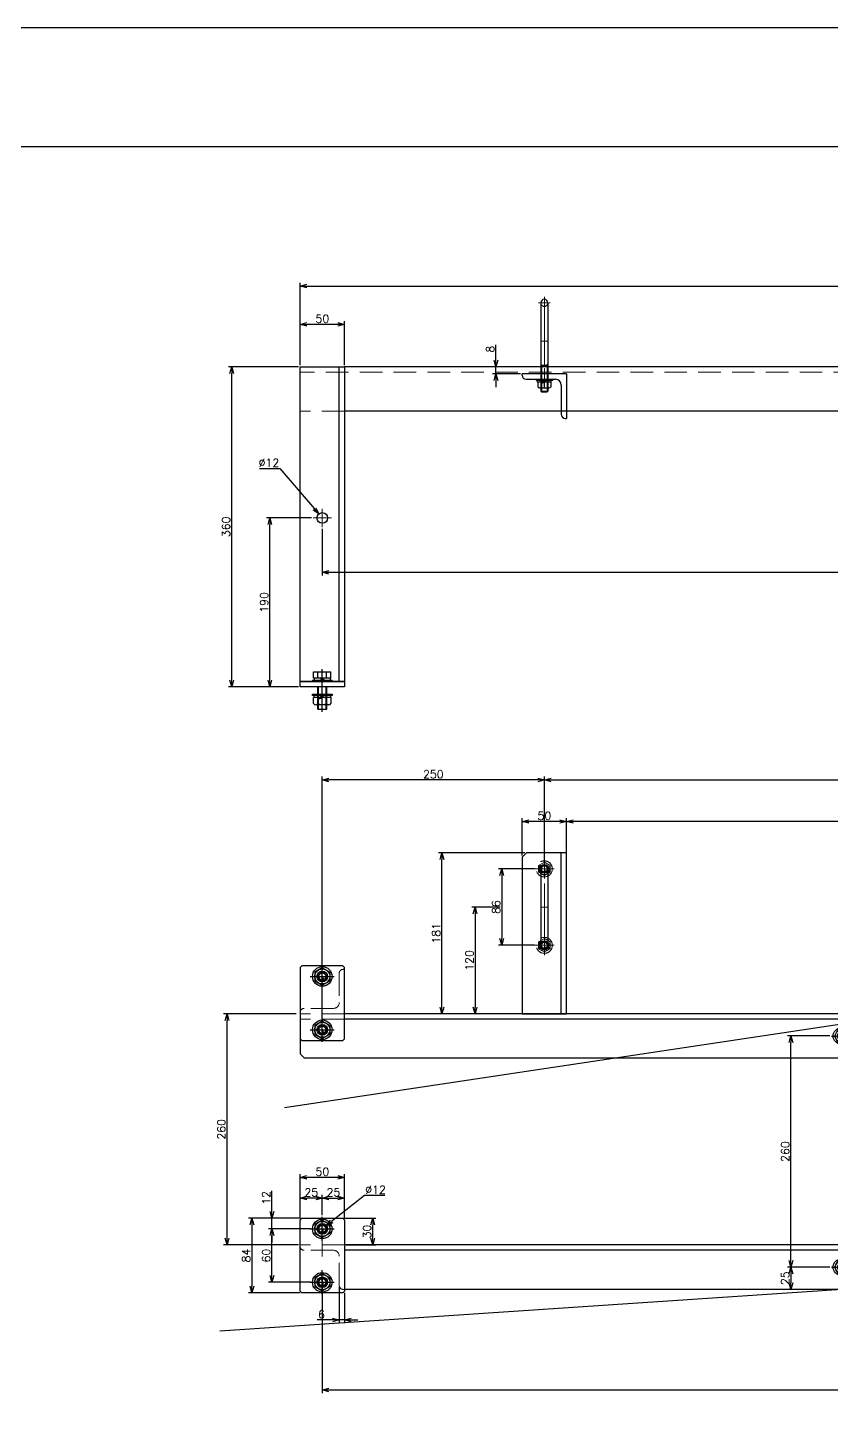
# Model space of a CAD drawing. Header units: millimetres. Extents: x -8731 to 85711, y -14522 to 31379.
# Drawn here: x 29295 to 30200, y 8984 to 10539 of the extents above; entities that cross this region are included whole.
import ezdxf

# ---------------------------------------------------------------- set-up
doc = ezdxf.new("R2010")
doc.units = ezdxf.units.MM
doc.header["$LTSCALE"] = 4
doc.header["$PDMODE"] = 99
doc.header["$PDSIZE"] = 1
doc.linetypes.add('CENTER2', pattern=[28.575, 19.05, -3.175, 3.175, -3.175])
doc.linetypes.add('HIDDEN', pattern=[9.525, 6.35, -3.175])
for name, color, linetype, lineweight in [('04_HIDDEN', 2, 'HIDDEN', 13), ('05_CENTER', 4, 'CENTER2', 13), ('08_DIM', 3, 'Continuous', 13)]:
    doc.layers.add(name, color=color, linetype=linetype, lineweight=lineweight)
doc.layers.add('10_DRAFT', color=8, linetype='Continuous', lineweight=0, plot=False)
doc.styles.add('KSS_TXT', font='txt.shx', dxfattribs={"bigfont": 'extfont2.shx'})
doc.styles.add('KSS_TXT_L', font='txt.shx', dxfattribs={"height": 9, "bigfont": 'extfont2.shx'})
doc.styles.get("Standard").update_dxf_attribs({"font": 'txt.shx', "bigfont": 'extfont2.shx'})
doc.dimstyles.new('KSS_DIM', dxfattribs={"dimscale": 3, "dimtxt": 3, "dimasz": 2.5, "dimexe": 1.25, "dimexo": 0.625, "dimtad": 1, "dimdsep": 46, "dimtxsty": 'KSS_TXT', "dimblk": 'OPEN30', "dimcen": 0, "dimazin": 2, "dimtfac": 0.75, "dimtmove": 0, "dimatfit": 3, "dimldrblk": 'OPEN30', "dimfxl": 1, "dimtolj": 1, "dimarcsym": 0})
doc.dimstyles.new('KSS_DIM$3', dxfattribs={"dimscale": 3, "dimtxt": 3, "dimasz": 2.5, "dimexe": 1.25, "dimexo": 0.625, "dimtad": 1, "dimtih": 1, "dimtoh": 1, "dimdsep": 46, "dimtxsty": 'KSS_TXT', "dimblk": 'OPEN30', "dimcen": 0, "dimazin": 2, "dimtfac": 0.75, "dimtofl": 0, "dimtmove": 0, "dimatfit": 3, "dimldrblk": 'OPEN30', "dimfxl": 1, "dimtolj": 1, "dimarcsym": 0})

# ---------------------------------------------------------------- blocks, each defined once
blk = doc.blocks.new('_Open30')
at = {"color": 0, "linetype": 'ByBlock', "lineweight": -2}
for p, q in [((-1, 0.27), (0, 0)), ((0, 0), (-1, -0.27)), ((0, 0), (-1, 0))]:
    blk.add_line(p, q, dxfattribs=at)
blk = doc.blocks.new('*D938')
at = {"layer": '08_DIM', "color": 0, "lineweight": -2, "transparency": 16777216}
for p, q in [((29599.7, 10157.2), (29520.8, 10157.2)), ((29524.6, 9804.7), (29524.6, 10149.7)), ((29599.7, 9797.2), (29520.8, 9797.2))]:
    blk.add_line(p, q, dxfattribs=at)
at = {"layer": 'Defpoints', "color": 0, "transparency": 16777216}
for p in [(29524.6, 10157.2), (29601.6, 10157.2), (29601.6, 9797.2)]:
    blk.add_point(p, dxfattribs=at)
at = {"layer": '08_DIM', "color": 0, "lineweight": -2, "transparency": 16777216, "xscale": 7.5, "yscale": 7.5, "zscale": 7.5}
for p, rotation in [((29524.6, 10157.2), 90), ((29524.6, 9797.2), 270)]:
    blk.add_blockref('_Open30', p, dxfattribs=dict(at, rotation=rotation))
at = {"layer": '08_DIM', "color": 0, "transparency": 16777216, "insert": (29518.2, 9977.2), "char_height": 9, "attachment_point": 5, "rotation": 90, "style": 'KSS_TXT'}
blk.add_mtext('\\A1;360', dxfattribs=at)
blk = doc.blocks.new('*D1434')
at = {"layer": '08_DIM', "color": 0, "lineweight": -2, "transparency": 16777216}
for p, q in [((29626.6, 9419.9), (29626.6, 9696.3)), ((29869.1, 9692.5), (29634.1, 9692.5)), ((29876.6, 9596.7), (29876.6, 9696.3))]:
    blk.add_line(p, q, dxfattribs=at)
at = {"layer": 'Defpoints', "color": 0, "transparency": 16777216}
for p in [(29626.6, 9692.5), (29876.6, 9594.8), (29626.6, 9418)]:
    blk.add_point(p, dxfattribs=at)
at = {"layer": '08_DIM', "color": 0, "lineweight": -2, "transparency": 16777216, "xscale": 7.5, "yscale": 7.5, "zscale": 7.5, "rotation": 180}
blk.add_blockref('_Open30', (29626.6, 9692.5), dxfattribs=at)
at = {"layer": '08_DIM', "color": 0, "lineweight": -2, "transparency": 16777216, "xscale": 7.5, "yscale": 7.5, "zscale": 7.5}
blk.add_blockref('_Open30', (29876.6, 9692.5), dxfattribs=at)
at = {"layer": '08_DIM', "color": 0, "transparency": 16777216, "insert": (29751.6, 9698.9), "char_height": 9, "attachment_point": 5, "style": 'KSS_TXT'}
blk.add_mtext('\\A1;250', dxfattribs=at)
blk = doc.blocks.new('M8Nza_1_1_1')
at = {"color": 0}
for p, q in [((-7.7, 3.2), (7.7, 3.2)), ((-7.7, 3.2), (-7.7, 1.2)), ((-7.5, 8.7), (-7.5, 3.2)), ((5.6, 9.7), (-5.6, 9.7)), ((-3.8, 3.2), (-3.8, 8.7)), ((0, 1.2), (-2, 3.2)), ((0, 3.2), (2, 1.2)), ((3.7, 8.7), (3.7, 3.2)), ((7.5, 3.2), (7.5, 8.7)), ((7.7, 3.2), (7.7, 1.2))]:
    blk.add_line(p, q, dxfattribs=at)
at = {"color": 0, "linetype": 'CENTER2'}
blk.add_line((0, 9.7), (0, 0), dxfattribs=at)
at = {"color": 0}
blk.add_lwpolyline([(-9, 1.2), (9, 1.2), (9, 0), (-9, 0)], close=True, dxfattribs=at)
for centre, radius, start, end in [((-5.6, 7.4), 2.25, 33.626, 146.374), ((0, 2.2), 7.5, 60, 120), ((5.6, 7.4), 2.25, 33.626, 146.374)]:
    blk.add_arc(centre, radius, start, end, dxfattribs=at)
at = {"layer": '10_DRAFT', "style": 'KSS_TXT'}
blk.add_text('M8', height=1, dxfattribs=at).set_placement((0.9, 3.3))
blk = doc.blocks.new('A$C3AB92716_1_1_1')
at = {"color": 0}
for p, q in [((-4, 43), (-4, -56.3)), ((4, 43), (4, -56.3)), ((-3.3, -27), (-4, -25.8)), ((-4, -27), (4, -27)), ((-3.3, -27), (-3.3, -57)), ((3.3, -27), (4, -25.8)), ((3.3, -27), (3.3, -57)), ((-4, -56.3), (4, -56.3)), ((-4, -56.3), (-3.3, -57)), ((-3.3, -57), (3.3, -57)), ((4, -56.3), (3.3, -57))]:
    blk.add_line(p, q, dxfattribs=at)
blk.add_arc((0, 43), 4, 0, 180)
at = {"layer": '04_HIDDEN', "color": 0}
blk.add_arc((0, 43), 4, 180, 0, dxfattribs=at)
at = {"layer": '05_CENTER', "color": 0}
for p, q in [((0, 49.9), (0, -58.7)), ((-6.7, 43), (6.7, 43))]:
    blk.add_line(p, q, dxfattribs=at)
at = {"layer": '10_DRAFT'}
blk.add_line((4, 0), (-4, 0), dxfattribs=at)
at = {"color": 4, "rotation": 180}
blk.add_blockref('M8Nza_1_1_1', (0, -43), dxfattribs=at)
blk = doc.blocks.new('*D1445')
at = {"layer": '08_DIM', "color": 0, "lineweight": -2, "transparency": 16777216}
for p, q in [((29851.6, 9607.4), (29851.6, 9649.6)), ((29894.1, 9645.8), (29859.1, 9645.8)), ((29901.6, 9612.4), (29901.6, 9649.6))]:
    blk.add_line(p, q, dxfattribs=at)
at = {"layer": 'Defpoints', "color": 0, "transparency": 16777216}
for p in [(29851.6, 9645.8), (29851.6, 9605.5), (29901.6, 9610.5)]:
    blk.add_point(p, dxfattribs=at)
at = {"layer": '08_DIM', "color": 0, "lineweight": -2, "transparency": 16777216, "xscale": 7.5, "yscale": 7.5, "zscale": 7.5, "rotation": 180}
blk.add_blockref('_Open30', (29851.6, 9645.8), dxfattribs=at)
at = {"layer": '08_DIM', "color": 0, "lineweight": -2, "transparency": 16777216, "xscale": 7.5, "yscale": 7.5, "zscale": 7.5}
blk.add_blockref('_Open30', (29901.6, 9645.8), dxfattribs=at)
at = {"layer": '08_DIM', "color": 0, "transparency": 16777216, "insert": (29876.6, 9652.2), "char_height": 9, "attachment_point": 5, "style": 'KSS_TXT'}
blk.add_mtext('\\A1;50', dxfattribs=at)
blk = doc.blocks.new('*D1446')
at = {"layer": '08_DIM', "color": 0, "lineweight": -2, "transparency": 16777216}
for p, q in [((29854.7, 9610.5), (29757.5, 9610.5)), ((29761.2, 9437), (29761.2, 9603)), ((29849.7, 9429.5), (29757.5, 9429.5))]:
    blk.add_line(p, q, dxfattribs=at)
at = {"layer": 'Defpoints', "color": 0, "transparency": 16777216}
for p in [(29761.2, 9610.5), (29856.6, 9610.5), (29851.6, 9429.5)]:
    blk.add_point(p, dxfattribs=at)
at = {"layer": '08_DIM', "color": 0, "lineweight": -2, "transparency": 16777216, "xscale": 7.5, "yscale": 7.5, "zscale": 7.5}
for p, rotation in [((29761.2, 9610.5), 90), ((29761.2, 9429.5), 270)]:
    blk.add_blockref('_Open30', p, dxfattribs=dict(at, rotation=rotation))
at = {"layer": '08_DIM', "color": 0, "transparency": 16777216, "insert": (29754.8, 9520), "char_height": 9, "attachment_point": 5, "rotation": 90, "style": 'KSS_TXT'}
blk.add_mtext('\\A1;181', dxfattribs=at)
blk = doc.blocks.new('*D1447')
at = {"layer": '08_DIM', "color": 0, "lineweight": -2, "transparency": 16777216}
for p, q in [((29826.7, 9549.5), (29794.8, 9549.5)), ((29798.6, 9542), (29798.6, 9437)), ((29826.7, 9429.5), (29794.8, 9429.5))]:
    blk.add_line(p, q, dxfattribs=at)
at = {"layer": 'Defpoints', "color": 0, "transparency": 16777216}
for p in [(29828.5, 9549.5), (29798.6, 9429.5), (29828.5, 9429.5)]:
    blk.add_point(p, dxfattribs=at)
at = {"layer": '08_DIM', "color": 0, "lineweight": -2, "transparency": 16777216, "xscale": 7.5, "yscale": 7.5, "zscale": 7.5}
for p, rotation in [((29798.6, 9549.5), 90), ((29798.6, 9429.5), 270)]:
    blk.add_blockref('_Open30', p, dxfattribs=dict(at, rotation=rotation))
at = {"layer": '08_DIM', "color": 0, "transparency": 16777216, "insert": (29792.2, 9489.5), "char_height": 9, "attachment_point": 5, "rotation": 90, "style": 'KSS_TXT'}
blk.add_mtext('\\A1;120', dxfattribs=at)
blk = doc.blocks.new('*D1448')
at = {"layer": '08_DIM', "color": 0, "lineweight": -2, "transparency": 16777216}
for p, q in [((29865.3, 9592.5), (29824.8, 9592.5)), ((29828.5, 9585), (29828.5, 9514)), ((29865.3, 9506.5), (29824.8, 9506.5))]:
    blk.add_line(p, q, dxfattribs=at)
at = {"layer": 'Defpoints', "color": 0, "transparency": 16777216}
for p in [(29867.2, 9592.5), (29828.5, 9506.5), (29867.2, 9506.5)]:
    blk.add_point(p, dxfattribs=at)
at = {"layer": '08_DIM', "color": 0, "lineweight": -2, "transparency": 16777216, "xscale": 7.5, "yscale": 7.5, "zscale": 7.5}
for p, rotation in [((29828.5, 9592.5), 90), ((29828.5, 9506.5), 270)]:
    blk.add_blockref('_Open30', p, dxfattribs=dict(at, rotation=rotation))
at = {"layer": '08_DIM', "color": 0, "transparency": 16777216, "insert": (29822.2, 9549.5), "char_height": 9, "attachment_point": 5, "rotation": 90, "style": 'KSS_TXT'}
blk.add_mtext('\\A1;86', dxfattribs=at)
blk = doc.blocks.new('8b_1_1_1')
at = {"color": 0, "linetype": 'CENTER2'}
for p, q in [((10.9, 0), (-10.9, 0)), ((0, -10.9), (0, 10.9))]:
    blk.add_line(p, q, dxfattribs=at)
at = {"color": 0}
for p, q in [((-3.8, 6.5), (-7.5, 0)), ((-3.8, 6.5), (-7.5, 0)), ((-7.5, 0), (-3.8, -6.5)), ((-7.5, 0), (-3.8, -6.5)), ((3.8, 6.5), (-3.8, 6.5)), ((3.8, 6.5), (-3.8, 6.5)), ((7.5, 0), (3.8, 6.5)), ((7.5, 0), (3.8, 6.5)), ((3.8, -6.5), (7.5, 0)), ((3.8, -6.5), (7.5, 0)), ((-3.8, -6.5), (3.8, -6.5)), ((-3.8, -6.5), (3.8, -6.5))]:
    blk.add_line(p, q, dxfattribs=at)
for radius in [9, 6.5, 4, 3.25]:
    blk.add_circle((0, 0), radius, dxfattribs=at)
at = {"layer": '10_DRAFT', "style": 'KSS_TXT'}
blk.add_text('M8', height=1, dxfattribs=at).set_placement((0.8, 0.1))
blk = doc.blocks.new('A$C097F7B44_1_1_1')
at = {"color": 0}
for p, q in [((-86, 4), (0, 4)), ((-86, -4), (0, -4))]:
    blk.add_line(p, q, dxfattribs=at)
for centre, start, end in [((-86, 0), 90, 270), ((0, 0), 270, 90)]:
    blk.add_arc(centre, 4, start, end)
at = {"layer": '04_HIDDEN', "color": 0}
for centre in [(-86, 0), (0, 0)]:
    blk.add_circle(centre, 3.32, dxfattribs=at)
for centre, start, end in [((-86, 0), 270, 90), ((0, 0), 90, 270)]:
    blk.add_arc(centre, 4, start, end, dxfattribs=at)
at = {"layer": '05_CENTER', "color": 0}
for p, q in [((6.6, 0), (-92.6, 0)), ((-86, -6.7), (-86, 6.7)), ((0, -6.7), (0, 6.7))]:
    blk.add_line(p, q, dxfattribs=at)
at = {"layer": '10_DRAFT'}
blk.add_line((-43, 4), (-43, -4), dxfattribs=at)
at = {"layer": '04_HIDDEN', "color": 4}
for p in [(-86, 0), (0, 0)]:
    blk.add_blockref('8b_1_1_1', p, dxfattribs=at)
blk = doc.blocks.new('*D1456')
at = {"layer": '08_DIM', "color": 0, "lineweight": -2, "transparency": 16777216}
for p, q in [((29901.6, 9607.4), (29901.6, 9649.6)), ((31444.1, 9645.8), (29909.1, 9645.8)), ((31451.6, 9607.4), (31451.6, 9649.6))]:
    blk.add_line(p, q, dxfattribs=at)
at = {"layer": 'Defpoints', "color": 0, "transparency": 16777216}
for p in [(29901.6, 9645.8), (29901.6, 9605.5), (31451.6, 9605.5)]:
    blk.add_point(p, dxfattribs=at)
at = {"layer": '08_DIM', "color": 0, "lineweight": -2, "transparency": 16777216, "xscale": 7.5, "yscale": 7.5, "zscale": 7.5, "rotation": 180}
blk.add_blockref('_Open30', (29901.6, 9645.8), dxfattribs=at)
at = {"layer": '08_DIM', "color": 0, "lineweight": -2, "transparency": 16777216, "xscale": 7.5, "yscale": 7.5, "zscale": 7.5}
blk.add_blockref('_Open30', (31451.6, 9645.8), dxfattribs=at)
at = {"layer": '08_DIM', "color": 0, "transparency": 16777216, "insert": (30676.6, 9652.2), "char_height": 9, "attachment_point": 5, "style": 'KSS_TXT'}
blk.add_mtext('\\A1;1550', dxfattribs=at)
blk = doc.blocks.new('*D1458')
at = {"layer": '08_DIM', "color": 0, "lineweight": -2, "transparency": 16777216}
for p, q in [((29876.6, 9596.7), (29876.6, 9696.3)), ((29884.1, 9692.5), (31469.1, 9692.5)), ((31476.6, 9596.7), (31476.6, 9696.3))]:
    blk.add_line(p, q, dxfattribs=at)
at = {"layer": 'Defpoints', "color": 0, "transparency": 16777216}
for p in [(31476.6, 9692.5), (29876.6, 9594.8), (31476.6, 9594.8)]:
    blk.add_point(p, dxfattribs=at)
at = {"layer": '08_DIM', "color": 0, "lineweight": -2, "transparency": 16777216, "xscale": 7.5, "yscale": 7.5, "zscale": 7.5, "rotation": 180}
blk.add_blockref('_Open30', (29876.6, 9692.5), dxfattribs=at)
at = {"layer": '08_DIM', "color": 0, "lineweight": -2, "transparency": 16777216, "xscale": 7.5, "yscale": 7.5, "zscale": 7.5}
blk.add_blockref('_Open30', (31476.6, 9692.5), dxfattribs=at)
at = {"layer": '08_DIM', "color": 0, "transparency": 16777216, "insert": (30676.6, 9698.9), "char_height": 9, "attachment_point": 5, "style": 'KSS_TXT'}
blk.add_mtext('\\A1;1600', dxfattribs=at)
blk = doc.blocks.new('*D1787')
at = {"layer": '08_DIM', "color": 0, "lineweight": -2, "transparency": 16777216}
for p, q in [((29626.6, 9131.6), (29626.6, 9002.6)), ((31726.6, 9131.6), (31726.6, 9002.6)), ((29634.1, 9006.3), (31719.1, 9006.3))]:
    blk.add_line(p, q, dxfattribs=at)
at = {"layer": 'Defpoints', "color": 0, "transparency": 16777216}
for p in [(29626.6, 9133.4), (31726.6, 9133.4), (31726.6, 9006.3)]:
    blk.add_point(p, dxfattribs=at)
at = {"layer": '08_DIM', "color": 0, "lineweight": -2, "transparency": 16777216, "xscale": 7.5, "yscale": 7.5, "zscale": 7.5, "rotation": 180}
blk.add_blockref('_Open30', (29626.6, 9006.3), dxfattribs=at)
at = {"layer": '08_DIM', "color": 0, "lineweight": -2, "transparency": 16777216, "xscale": 7.5, "yscale": 7.5, "zscale": 7.5}
blk.add_blockref('_Open30', (31726.6, 9006.3), dxfattribs=at)
at = {"layer": '08_DIM', "color": 0, "transparency": 16777216, "insert": (30676.6, 9012.7), "char_height": 9, "attachment_point": 5, "style": 'KSS_TXT'}
blk.add_mtext('\\A1;2100', dxfattribs=at)
blk = doc.blocks.new('*D1792')
at = {"layer": '08_DIM', "color": 0, "lineweight": -2, "transparency": 16777216}
for p, q in [((30197.8, 9144.5), (30150.3, 9144.5)), ((30154.1, 9137), (30154.1, 9127)), ((30165.6, 9119.5), (30150.3, 9119.5))]:
    blk.add_line(p, q, dxfattribs=at)
at = {"layer": 'Defpoints', "color": 0, "transparency": 16777216}
for p in [(30199.7, 9144.5), (30154.1, 9119.5), (30167.5, 9119.5)]:
    blk.add_point(p, dxfattribs=at)
at = {"layer": '08_DIM', "color": 0, "lineweight": -2, "transparency": 16777216, "xscale": 7.5, "yscale": 7.5, "zscale": 7.5}
for p, rotation in [((30154.1, 9144.5), 90), ((30154.1, 9119.5), 270)]:
    blk.add_blockref('_Open30', p, dxfattribs=dict(at, rotation=rotation))
at = {"layer": '08_DIM', "color": 0, "transparency": 16777216, "insert": (30147.7, 9132), "char_height": 9, "attachment_point": 5, "rotation": 90, "style": 'KSS_TXT'}
blk.add_mtext('\\A1;25', dxfattribs=at)
blk = doc.blocks.new('*D1797')
at = {"layer": '08_DIM', "color": 0, "lineweight": -2, "transparency": 16777216}
for p, q in [((29597.2, 9429.5), (29515.5, 9429.5)), ((29519.3, 9177), (29519.3, 9422)), ((29599.7, 9169.5), (29515.5, 9169.5))]:
    blk.add_line(p, q, dxfattribs=at)
at = {"layer": 'Defpoints', "color": 0, "transparency": 16777216}
for p in [(29519.3, 9429.5), (29599.1, 9429.5), (29601.6, 9169.5)]:
    blk.add_point(p, dxfattribs=at)
at = {"layer": '08_DIM', "color": 0, "lineweight": -2, "transparency": 16777216, "xscale": 7.5, "yscale": 7.5, "zscale": 7.5}
for p, rotation in [((29519.3, 9429.5), 90), ((29519.3, 9169.5), 270)]:
    blk.add_blockref('_Open30', p, dxfattribs=dict(at, rotation=rotation))
at = {"layer": '08_DIM', "color": 0, "transparency": 16777216, "insert": (29512.9, 9299.5), "char_height": 9, "attachment_point": 5, "rotation": 90, "style": 'KSS_TXT'}
blk.add_mtext('\\A1;260', dxfattribs=at)
blk = doc.blocks.new('A$C668E7CA1_1_1_1')
at = {"color": 0}
for p, q in [((-36, 4), (36, 4)), ((-36, -4), (36, -4))]:
    blk.add_line(p, q, dxfattribs=at)
for centre, start, end in [((-36, 0), 90, 270), ((36, 0), 270, 90)]:
    blk.add_arc(centre, 4, start, end)
at = {"layer": '04_HIDDEN', "color": 0}
for centre in [(-36, 0), (36, 0)]:
    blk.add_circle(centre, 3.32, dxfattribs=at)
for centre, start, end in [((-36, 0), 270, 90), ((36, 0), 90, 270)]:
    blk.add_arc(centre, 4, start, end, dxfattribs=at)
at = {"layer": '05_CENTER', "color": 0}
for p, q in [((42.6, 0), (-42.6, 0)), ((-36, -6.7), (-36, 6.7)), ((36, -6.7), (36, 6.7))]:
    blk.add_line(p, q, dxfattribs=at)
at = {"layer": '10_DRAFT'}
blk.add_line((0, 4), (0, -4), dxfattribs=at)
blk = doc.blocks.new('A$C491D668A_1_1_1')
at = {"color": 4}
for p in [(-72, 0), (0, 0)]:
    blk.add_blockref('8b_1_1_1', p, dxfattribs=at)
at = {"layer": '04_HIDDEN', "color": 4}
blk.add_blockref('A$C668E7CA1_1_1_1', (-36, 0), dxfattribs=at)
blk = doc.blocks.new('KK015066_54_5_1_1_1')
for p, q in [((1.5, 50), (0, 50)), ((0, 0), (0, 50)), ((6, 12.5), (6, 45.5)), ((0, 0), (50, 0)), ((45.5, 6), (12.5, 6)), ((50, 1.5), (50, 0))]:
    blk.add_line(p, q)
for centre, radius, start, end in [((1.5, 45.5), 4.5, 0, 90), ((12.5, 12.5), 6.5, 180, 270), ((45.5, 1.5), 4.5, 0, 90)]:
    blk.add_arc(centre, radius, start, end)
at = {"flags": 3}
blk.add_attdef('PARAM', (0, 0), '', height=1, dxfattribs=at)
blk = doc.blocks.new('A$C457F5408_1_1_1')
at = {"color": 0}
for p, q in [((15, 2120), (15, -20)), ((-35, 2075), (-35, 25)), ((-29, 2075), (-29, 25)), ((225, 2075), (225, 25)), ((231, 2075), (231, 25)), ((275, 2075), (275, 25)), ((-35, 269), (-216, 269)), ((-7, -25), (10, -25)), ((15, -20), (10, -25))]:
    blk.add_line(p, q, dxfattribs=at)
blk.add_lwpolyline([(-35, 225), (-35, 225), (-35, 275), (-216, 275), (-216, 230), (-211, 225), (-35, 225)], dxfattribs=at)
for points in [[(-7, 25), (-87, 25), (-89, 23), (-89, -23), (-87, -25), (-7, -25), (-5, -23), (-5, 23)], [(197, 25), (277, 25), (279, 23), (279, -23), (277, -25), (197, -25), (195, -23), (195, 23)]]:
    blk.add_lwpolyline(points, close=True, dxfattribs=at)
for centre, radius in [((-198, 250), 5), ((-112, 250), 5), ((-77, 0), 6), ((-17, 0), 6), ((207, 0), 6), ((267, 0), 6)]:
    blk.add_circle(centre, radius, dxfattribs=at)
at = {"layer": '04_HIDDEN'}
blk.add_line((-29, 25), (-29, -25), dxfattribs=at)
at = {"layer": '05_CENTER'}
for p, q in [((-207.3, 250), (-188.7, 250)), ((-198, 240.7), (-198, 259.3)), ((-121.3, 250), (-102.7, 250)), ((-112, 240.7), (-112, 259.3)), ((-87.3, 0), (-66.7, 0)), ((-77, -10.3), (-77, 10.3)), ((-48.2, 0), (-27.6, 0)), ((-27.3, 0), (-6.7, 0)), ((-17, -10.3), (-17, 10.3)), ((217.3, 0), (196.7, 0)), ((207, -10.3), (207, 10.3)), ((238.2, 0), (217.6, 0)), ((277.3, 0), (256.7, 0)), ((267, -10.3), (267, 10.3))]:
    blk.add_line(p, q, dxfattribs=at)
at = {"layer": '04_HIDDEN', "rotation": 180}
blk.add_blockref('KK015066_54_5_1_1_1', (-35, 25), dxfattribs=at)
at = {"layer": '04_HIDDEN', "xscale": -1, "rotation": 180}
blk.add_blockref('KK015066_54_5_1_1_1', (225, 25), dxfattribs=at)
blk = doc.blocks.new('10b_1_1_1')
at = {"color": 0, "linetype": 'CENTER2'}
for p, q in [((13.5, 0), (-13.5, 0)), ((0, -13.5), (0, 13.5))]:
    blk.add_line(p, q, dxfattribs=at)
at = {"color": 0}
for p, q in [((-4.9, 8.5), (-9.8, 0)), ((-9.8, 0), (-4.9, -8.5)), ((-4.9, 8.5), (4.9, 8.5)), ((9.8, 0), (4.9, 8.5)), ((4.9, -8.5), (9.8, 0)), ((-4.9, -8.5), (4.9, -8.5))]:
    blk.add_line(p, q, dxfattribs=at)
for radius in [11, 8.49, 5, 4]:
    blk.add_circle((0, 0), radius, dxfattribs=at)
at = {"layer": '10_DRAFT', "style": 'KSS_TXT'}
blk.add_text('M10', height=1.25, dxfattribs=at).set_placement((0.3, 0.1))
blk = doc.blocks.new('*D3142')
at = {"layer": '08_DIM', "color": 0, "lineweight": -2, "transparency": 16777216}
for p, q in [((30197.8, 9404.5), (30150.3, 9404.5)), ((30154.1, 9152), (30154.1, 9397)), ((30197.8, 9144.5), (30150.3, 9144.5))]:
    blk.add_line(p, q, dxfattribs=at)
at = {"layer": 'Defpoints', "color": 0, "transparency": 16777216}
for p in [(30154.1, 9404.5), (30199.7, 9404.5), (30199.7, 9144.5)]:
    blk.add_point(p, dxfattribs=at)
at = {"layer": '08_DIM', "color": 0, "lineweight": -2, "transparency": 16777216, "xscale": 7.5, "yscale": 7.5, "zscale": 7.5}
for p, rotation in [((30154.1, 9404.5), 90), ((30154.1, 9144.5), 270)]:
    blk.add_blockref('_Open30', p, dxfattribs=dict(at, rotation=rotation))
at = {"layer": '08_DIM', "color": 0, "transparency": 16777216, "insert": (30147.7, 9274.5), "char_height": 9, "attachment_point": 5, "rotation": 90, "style": 'KSS_TXT'}
blk.add_mtext('\\A1;260', dxfattribs=at)
blk = doc.blocks.new('*D3983')
at = {"layer": '08_DIM', "color": 0, "lineweight": -2, "transparency": 16777216}
for p, q in [((29674.1, 9225.2), (29637.1, 9195.9)), ((29697, 9225.2), (29674.1, 9225.2))]:
    blk.add_line(p, q, dxfattribs=at)
at = {"layer": 'Defpoints', "color": 0, "transparency": 16777216}
for p in [(29631.3, 9191.2), (29621.8, 9183.8)]:
    blk.add_point(p, dxfattribs=at)
at = {"layer": '08_DIM', "color": 0, "lineweight": -2, "transparency": 16777216, "xscale": 7.5, "yscale": 7.5, "zscale": 7.5, "rotation": 218.4243293312551}
blk.add_blockref('_Open30', (29631.3, 9191.2), dxfattribs=at)
at = {"layer": '08_DIM', "color": 0, "transparency": 16777216, "insert": (29686.5, 9231.6), "char_height": 9, "attachment_point": 5, "style": 'KSS_TXT'}
blk.add_mtext('\\A1;%%C12', dxfattribs=at)
blk = doc.blocks.new('*D3984')
at = {"layer": '08_DIM', "color": 0, "lineweight": -2, "transparency": 16777216}
for p, q in [((29613.4, 9187.5), (29566.1, 9187.5)), ((29569.8, 9135), (29569.8, 9180)), ((29613.4, 9127.5), (29566.1, 9127.5))]:
    blk.add_line(p, q, dxfattribs=at)
at = {"layer": 'Defpoints', "color": 0, "transparency": 16777216}
for p in [(29569.8, 9187.5), (29615.3, 9187.5), (29615.3, 9127.5)]:
    blk.add_point(p, dxfattribs=at)
at = {"layer": '08_DIM', "color": 0, "lineweight": -2, "transparency": 16777216, "xscale": 7.5, "yscale": 7.5, "zscale": 7.5}
for p, rotation in [((29569.8, 9187.5), 90), ((29569.8, 9127.5), 270)]:
    blk.add_blockref('_Open30', p, dxfattribs=dict(at, rotation=rotation))
at = {"layer": '08_DIM', "color": 0, "transparency": 16777216, "insert": (29563.4, 9157.5), "char_height": 9, "attachment_point": 5, "rotation": 90, "style": 'KSS_TXT'}
blk.add_mtext('\\A1;60', dxfattribs=at)
blk = doc.blocks.new('*D3985')
at = {"layer": '08_DIM', "color": 0, "lineweight": -2, "transparency": 16777216}
for p, q in [((29601.6, 9199.4), (29601.6, 9226)), ((29619.1, 9222.2), (29609.1, 9222.2)), ((29626.6, 9202.9), (29626.6, 9226))]:
    blk.add_line(p, q, dxfattribs=at)
at = {"layer": 'Defpoints', "color": 0, "transparency": 16777216}
for p in [(29601.6, 9222.2), (29601.6, 9197.5), (29626.6, 9201)]:
    blk.add_point(p, dxfattribs=at)
at = {"layer": '08_DIM', "color": 0, "lineweight": -2, "transparency": 16777216, "xscale": 7.5, "yscale": 7.5, "zscale": 7.5, "rotation": 180}
blk.add_blockref('_Open30', (29601.6, 9222.2), dxfattribs=at)
at = {"layer": '08_DIM', "color": 0, "lineweight": -2, "transparency": 16777216, "xscale": 7.5, "yscale": 7.5, "zscale": 7.5}
blk.add_blockref('_Open30', (29626.6, 9222.2), dxfattribs=at)
at = {"layer": '08_DIM', "color": 0, "transparency": 16777216, "insert": (29614.1, 9228.6), "char_height": 9, "attachment_point": 5, "style": 'KSS_TXT'}
blk.add_mtext('\\A1;25', dxfattribs=at)
blk = doc.blocks.new('*D3986')
at = {"layer": '08_DIM', "color": 0, "lineweight": -2, "transparency": 16777216}
for p, q in [((29601.7, 9199.5), (29543.5, 9199.5)), ((29547.3, 9192), (29547.3, 9123)), ((29601.7, 9115.5), (29543.5, 9115.5))]:
    blk.add_line(p, q, dxfattribs=at)
at = {"layer": 'Defpoints', "color": 0, "transparency": 16777216}
for p in [(29603.6, 9199.5), (29547.3, 9115.5), (29603.6, 9115.5)]:
    blk.add_point(p, dxfattribs=at)
at = {"layer": '08_DIM', "color": 0, "lineweight": -2, "transparency": 16777216, "xscale": 7.5, "yscale": 7.5, "zscale": 7.5}
for p, rotation in [((29547.3, 9199.5), 90), ((29547.3, 9115.5), 270)]:
    blk.add_blockref('_Open30', p, dxfattribs=dict(at, rotation=rotation))
at = {"layer": '08_DIM', "color": 0, "transparency": 16777216, "insert": (29540.9, 9157.5), "char_height": 9, "attachment_point": 5, "rotation": 90, "style": 'KSS_TXT'}
blk.add_mtext('\\A1;84', dxfattribs=at)
blk = doc.blocks.new('*D3987')
at = {"layer": '08_DIM', "color": 0, "lineweight": -2, "transparency": 16777216}
for p, q in [((29601.6, 9199.4), (29601.6, 9249.2)), ((29651.6, 9199.4), (29651.6, 9249.2)), ((29644.1, 9245.4), (29609.1, 9245.4))]:
    blk.add_line(p, q, dxfattribs=at)
at = {"layer": 'Defpoints', "color": 0, "transparency": 16777216}
for p in [(29601.6, 9245.4), (29601.6, 9197.5), (29651.6, 9197.5)]:
    blk.add_point(p, dxfattribs=at)
at = {"layer": '08_DIM', "color": 0, "lineweight": -2, "transparency": 16777216, "xscale": 7.5, "yscale": 7.5, "zscale": 7.5, "rotation": 180}
blk.add_blockref('_Open30', (29601.6, 9245.4), dxfattribs=at)
at = {"layer": '08_DIM', "color": 0, "lineweight": -2, "transparency": 16777216, "xscale": 7.5, "yscale": 7.5, "zscale": 7.5}
blk.add_blockref('_Open30', (29651.6, 9245.4), dxfattribs=at)
at = {"layer": '08_DIM', "color": 0, "transparency": 16777216, "insert": (29626.6, 9251.8), "char_height": 9, "attachment_point": 5, "style": 'KSS_TXT'}
blk.add_mtext('\\A1;50', dxfattribs=at)
blk = doc.blocks.new('*D3988')
at = {"layer": '08_DIM', "color": 0, "lineweight": -2, "transparency": 16777216}
for p, q in [((29626.6, 9202.9), (29626.6, 9226)), ((29634.1, 9222.2), (29644.1, 9222.2)), ((29651.6, 9199.4), (29651.6, 9226))]:
    blk.add_line(p, q, dxfattribs=at)
at = {"layer": 'Defpoints', "color": 0, "transparency": 16777216}
for p in [(29651.6, 9222.2), (29626.6, 9201), (29651.6, 9197.5)]:
    blk.add_point(p, dxfattribs=at)
at = {"layer": '08_DIM', "color": 0, "lineweight": -2, "transparency": 16777216, "xscale": 7.5, "yscale": 7.5, "zscale": 7.5, "rotation": 180}
blk.add_blockref('_Open30', (29626.6, 9222.2), dxfattribs=at)
at = {"layer": '08_DIM', "color": 0, "lineweight": -2, "transparency": 16777216, "xscale": 7.5, "yscale": 7.5, "zscale": 7.5}
blk.add_blockref('_Open30', (29651.6, 9222.2), dxfattribs=at)
at = {"layer": '08_DIM', "color": 0, "transparency": 16777216, "insert": (29639.1, 9228.6), "char_height": 9, "attachment_point": 5, "style": 'KSS_TXT'}
blk.add_mtext('\\A1;25', dxfattribs=at)
blk = doc.blocks.new('*D3989')
at = {"layer": '08_DIM', "color": 0, "lineweight": -2, "transparency": 16777216}
for p, q in [((29569.8, 9207), (29569.8, 9230.2)), ((29601.7, 9199.5), (29566.1, 9199.5)), ((29613.4, 9187.5), (29566.1, 9187.5)), ((29569.8, 9187.5), (29569.8, 9199.5)), ((29569.8, 9180), (29569.8, 9172.5))]:
    blk.add_line(p, q, dxfattribs=at)
at = {"layer": 'Defpoints', "color": 0, "transparency": 16777216}
for p in [(29569.8, 9199.5), (29603.6, 9199.5), (29615.3, 9187.5)]:
    blk.add_point(p, dxfattribs=at)
at = {"layer": '08_DIM', "color": 0, "lineweight": -2, "transparency": 16777216, "xscale": 7.5, "yscale": 7.5, "zscale": 7.5}
for p, rotation in [((29569.8, 9199.5), 270), ((29569.8, 9187.5), 90)]:
    blk.add_blockref('_Open30', p, dxfattribs=dict(at, rotation=rotation))
at = {"layer": '08_DIM', "color": 0, "transparency": 16777216, "insert": (29563.4, 9222.4), "char_height": 9, "attachment_point": 5, "rotation": 90, "style": 'KSS_TXT'}
blk.add_mtext('\\A1;12', dxfattribs=at)
blk = doc.blocks.new('*D3990')
at = {"layer": '08_DIM', "color": 0, "lineweight": -2, "transparency": 16777216}
for p, q in [((29645.6, 9122.1), (29645.6, 9081.3)), ((29651.6, 9115.6), (29651.6, 9081.3)), ((29638.1, 9085.1), (29620.8, 9085.1)), ((29651.6, 9085.1), (29645.6, 9085.1)), ((29659.1, 9085.1), (29666.6, 9085.1))]:
    blk.add_line(p, q, dxfattribs=at)
at = {"layer": 'Defpoints', "color": 0, "transparency": 16777216}
for p in [(29645.6, 9124), (29651.6, 9117.5), (29645.6, 9085.1)]:
    blk.add_point(p, dxfattribs=at)
at = {"layer": '08_DIM', "color": 0, "lineweight": -2, "transparency": 16777216, "xscale": 7.5, "yscale": 7.5, "zscale": 7.5}
blk.add_blockref('_Open30', (29645.6, 9085.1), dxfattribs=at)
at = {"layer": '08_DIM', "color": 0, "lineweight": -2, "transparency": 16777216, "xscale": 7.5, "yscale": 7.5, "zscale": 7.5, "rotation": 180}
blk.add_blockref('_Open30', (29651.6, 9085.1), dxfattribs=at)
at = {"layer": '08_DIM', "color": 0, "transparency": 16777216, "insert": (29625.7, 9091.4), "char_height": 9, "attachment_point": 5, "style": 'KSS_TXT'}
blk.add_mtext('\\A1;6', dxfattribs=at)
blk = doc.blocks.new('*D3991')
at = {"layer": '08_DIM', "color": 0, "lineweight": -2, "transparency": 16777216}
for p, q in [((29651.4, 9199.5), (29687, 9199.5)), ((29683.3, 9177), (29683.3, 9192)), ((29653.4, 9169.5), (29687, 9169.5))]:
    blk.add_line(p, q, dxfattribs=at)
at = {"layer": 'Defpoints', "color": 0, "transparency": 16777216}
for p in [(29649.6, 9199.5), (29683.3, 9199.5), (29651.6, 9169.5)]:
    blk.add_point(p, dxfattribs=at)
at = {"layer": '08_DIM', "color": 0, "lineweight": -2, "transparency": 16777216, "xscale": 7.5, "yscale": 7.5, "zscale": 7.5}
for p, rotation in [((29683.3, 9199.5), 90), ((29683.3, 9169.5), 270)]:
    blk.add_blockref('_Open30', p, dxfattribs=dict(at, rotation=rotation))
at = {"layer": '08_DIM', "color": 0, "transparency": 16777216, "insert": (29676.9, 9184.5), "char_height": 9, "attachment_point": 5, "rotation": 90, "style": 'KSS_TXT'}
blk.add_mtext('\\A1;30', dxfattribs=at)
blk = doc.blocks.new('*D3995')
at = {"layer": '08_DIM', "color": 0, "lineweight": -2, "transparency": 16777216}
for p, q in [((29601.6, 10159.1), (29601.6, 10251.7)), ((29609.1, 10248), (31744.1, 10248)), ((31751.6, 10159.1), (31751.6, 10251.7))]:
    blk.add_line(p, q, dxfattribs=at)
at = {"layer": 'Defpoints', "color": 0, "transparency": 16777216}
for p in [(31751.6, 10248), (29601.6, 10157.2), (31751.6, 10157.2)]:
    blk.add_point(p, dxfattribs=at)
at = {"layer": '08_DIM', "color": 0, "lineweight": -2, "transparency": 16777216, "xscale": 7.5, "yscale": 7.5, "zscale": 7.5, "rotation": 180}
blk.add_blockref('_Open30', (29601.6, 10248), dxfattribs=at)
at = {"layer": '08_DIM', "color": 0, "lineweight": -2, "transparency": 16777216, "xscale": 7.5, "yscale": 7.5, "zscale": 7.5}
blk.add_blockref('_Open30', (31751.6, 10248), dxfattribs=at)
at = {"layer": '08_DIM', "color": 0, "transparency": 16777216, "insert": (30676.6, 10254.3), "char_height": 9, "attachment_point": 5, "style": 'KSS_TXT'}
blk.add_mtext('\\A1;2150', dxfattribs=at)
blk = doc.blocks.new('*D3996')
at = {"layer": '08_DIM', "color": 0, "lineweight": -2, "transparency": 16777216}
for p, q in [((29601.6, 10159.1), (29601.6, 10208.6)), ((29644.1, 10204.9), (29609.1, 10204.9)), ((29651.6, 10159.1), (29651.6, 10208.6))]:
    blk.add_line(p, q, dxfattribs=at)
at = {"layer": 'Defpoints', "color": 0, "transparency": 16777216}
for p in [(29601.6, 10204.9), (29601.6, 10157.2), (29651.6, 10157.2)]:
    blk.add_point(p, dxfattribs=at)
at = {"layer": '08_DIM', "color": 0, "lineweight": -2, "transparency": 16777216, "xscale": 7.5, "yscale": 7.5, "zscale": 7.5, "rotation": 180}
blk.add_blockref('_Open30', (29601.6, 10204.9), dxfattribs=at)
at = {"layer": '08_DIM', "color": 0, "lineweight": -2, "transparency": 16777216, "xscale": 7.5, "yscale": 7.5, "zscale": 7.5}
blk.add_blockref('_Open30', (29651.6, 10204.9), dxfattribs=at)
at = {"layer": '08_DIM', "color": 0, "transparency": 16777216, "insert": (29626.6, 10211.3), "char_height": 9, "attachment_point": 5, "style": 'KSS_TXT'}
blk.add_mtext('\\A1;50', dxfattribs=at)
blk = doc.blocks.new('*D3998')
at = {"layer": '08_DIM', "color": 0, "lineweight": -2, "transparency": 16777216}
for p, q in [((29614.4, 9987.2), (29563.7, 9987.2)), ((29567.5, 9804.7), (29567.5, 9979.7)), ((29599.7, 9797.2), (29563.7, 9797.2))]:
    blk.add_line(p, q, dxfattribs=at)
at = {"layer": 'Defpoints', "color": 0, "transparency": 16777216}
for p in [(29567.5, 9987.2), (29616.3, 9987.2), (29601.6, 9797.2)]:
    blk.add_point(p, dxfattribs=at)
at = {"layer": '08_DIM', "color": 0, "lineweight": -2, "transparency": 16777216, "xscale": 7.5, "yscale": 7.5, "zscale": 7.5}
for p, rotation in [((29567.5, 9987.2), 90), ((29567.5, 9797.2), 270)]:
    blk.add_blockref('_Open30', p, dxfattribs=dict(at, rotation=rotation))
at = {"layer": '08_DIM', "color": 0, "transparency": 16777216, "insert": (29561.1, 9892.2), "char_height": 9, "attachment_point": 5, "rotation": 90, "style": 'KSS_TXT'}
blk.add_mtext('\\A1;190', dxfattribs=at)
blk = doc.blocks.new('A$C1A3C2C0C_1_1_1')
at = {"color": 0}
for p, q in [((-11, 1.5), (11, 1.5)), ((-11, 1.5), (-11, 0)), ((-9.8, 11), (9.8, 11)), ((-9.8, 4), (-9.8, 11)), ((9.8, 4), (-9.8, 4)), ((-9.3, 4), (-9.3, 1.5)), ((-4.9, 4), (-4.9, 11)), ((0, 1.5), (-2.5, 4)), ((0, 4), (2.5, 1.5)), ((4.9, 4), (4.9, 11)), ((9.2, 1.5), (9.2, 4)), ((9.8, 4), (9.8, 11)), ((11, 0), (11, 1.5)), ((-11, 0), (11, 0))]:
    blk.add_line(p, q, dxfattribs=at)
at = {"color": 0, "linetype": 'CENTER2'}
blk.add_line((0, -34), (0, 14), dxfattribs=at)
at = {"color": 0, "linetype": 'HIDDEN'}
for p, q in [((-5, -31), (-5, 0)), ((-4.2, -31), (-4.2, 0)), ((4.2, -31), (4.2, 0)), ((5, -31), (5, 0)), ((-5, -31), (5, -31))]:
    blk.add_line(p, q, dxfattribs=at)
at = {"layer": '10_DRAFT', "style": 'KSS_TXT_L'}
blk.add_text('BT-M10x35L,SW,PW', height=0.3, dxfattribs=at).set_placement((5.1, 10.7))
blk = doc.blocks.new('*D3999')
at = {"layer": '08_DIM', "color": 0, "lineweight": -2, "transparency": 16777216}
for p, q in [((29626.6, 9975), (29626.6, 9922.4)), ((31726.6, 9975), (31726.6, 9922.4)), ((29634.1, 9926.1), (31719.1, 9926.1))]:
    blk.add_line(p, q, dxfattribs=at)
at = {"layer": 'Defpoints', "color": 0, "transparency": 16777216}
for p in [(29626.6, 9976.9), (31726.6, 9976.9), (31726.6, 9926.1)]:
    blk.add_point(p, dxfattribs=at)
at = {"layer": '08_DIM', "color": 0, "lineweight": -2, "transparency": 16777216, "xscale": 7.5, "yscale": 7.5, "zscale": 7.5, "rotation": 180}
blk.add_blockref('_Open30', (29626.6, 9926.1), dxfattribs=at)
at = {"layer": '08_DIM', "color": 0, "lineweight": -2, "transparency": 16777216, "xscale": 7.5, "yscale": 7.5, "zscale": 7.5}
blk.add_blockref('_Open30', (31726.6, 9926.1), dxfattribs=at)
at = {"layer": '08_DIM', "color": 0, "transparency": 16777216, "insert": (30676.6, 9932.5), "char_height": 9, "attachment_point": 5, "style": 'KSS_TXT'}
blk.add_mtext('\\A1;2100', dxfattribs=at)
blk = doc.blocks.new('*D4000')
at = {"layer": '08_DIM', "color": 0, "lineweight": -2, "transparency": 16777216}
for p, q in [((29556, 10043), (29578.8, 10043)), ((29578.8, 10043), (29617.8, 9997.4))]:
    blk.add_line(p, q, dxfattribs=at)
at = {"layer": 'Defpoints', "color": 0, "transparency": 16777216}
for p in [(29622.7, 9991.7), (29630.4, 9982.6)]:
    blk.add_point(p, dxfattribs=at)
at = {"layer": '08_DIM', "color": 0, "lineweight": -2, "transparency": 16777216, "xscale": 7.5, "yscale": 7.5, "zscale": 7.5, "rotation": 310.5337146707896}
blk.add_blockref('_Open30', (29622.7, 9991.7), dxfattribs=at)
at = {"layer": '08_DIM', "color": 0, "transparency": 16777216, "insert": (29566.5, 10049.4), "char_height": 9, "attachment_point": 5, "style": 'KSS_TXT'}
blk.add_mtext('\\A1;%%C12', dxfattribs=at)
blk = doc.blocks.new('*D4001')
at = {"layer": '08_DIM', "color": 0, "lineweight": -2, "transparency": 16777216}
for p, q in [((29822, 10164.7), (29822, 10181.9)), ((29849.7, 10157.2), (29818.2, 10157.2)), ((29822, 10149.2), (29822, 10157.2)), ((29849.7, 10149.2), (29818.2, 10149.2)), ((29822, 10141.7), (29822, 10134.2))]:
    blk.add_line(p, q, dxfattribs=at)
at = {"layer": 'Defpoints', "color": 0, "transparency": 16777216}
for p in [(29822, 10157.2), (29851.6, 10157.2), (29851.6, 10149.2)]:
    blk.add_point(p, dxfattribs=at)
at = {"layer": '08_DIM', "color": 0, "lineweight": -2, "transparency": 16777216, "xscale": 7.5, "yscale": 7.5, "zscale": 7.5}
for p, rotation in [((29822, 10157.2), 270), ((29822, 10149.2), 90)]:
    blk.add_blockref('_Open30', p, dxfattribs=dict(at, rotation=rotation))
at = {"layer": '08_DIM', "color": 0, "transparency": 16777216, "insert": (29815.6, 10177.1), "char_height": 9, "attachment_point": 5, "rotation": 90, "style": 'KSS_TXT'}
blk.add_mtext('\\A1;8', dxfattribs=at)
blk = doc.blocks.new('M10Nza_1_1_1')
at = {"color": 0}
for p, q in [((-9.8, 4), (-9.8, 10.7)), ((-9.8, 4), (9.8, 4)), ((-9.2, 1.5), (-9.2, 4)), ((-7.3, 12), (7.4, 12)), ((-4.9, 4), (-4.9, 10.7)), ((0, 1.5), (-2.5, 4)), ((0, 4), (2.5, 1.5)), ((4.9, 10.7), (4.9, 4)), ((9.2, 4), (9.2, 1.5)), ((9.8, 10.7), (9.8, 4))]:
    blk.add_line(p, q, dxfattribs=at)
at = {"color": 0, "linetype": 'CENTER2'}
blk.add_line((0, 12), (0, 0), dxfattribs=at)
at = {"color": 0}
blk.add_lwpolyline([(-11, 1.5), (11, 1.5), (11, 0), (-11, 0)], close=True, dxfattribs=at)
for centre, radius, start, end in [((-7.3, 9.1), 2.94, 33.626, 146.374), ((0, 2.2), 9.8, 60, 120), ((7.4, 9.1), 2.94, 33.626, 146.374)]:
    blk.add_arc(centre, radius, start, end, dxfattribs=at)
at = {"layer": '10_DRAFT', "style": 'KSS_TXT'}
blk.add_text('M10', height=1.25, dxfattribs=at).set_placement((0.3, 4.1))
blk = doc.blocks.new('A$C33716405_1_1')
at = {"color": 0}
for p, q in [((19, 6), (19, 360)), ((50, 360), (25, 360)), ((2050, 360), (50, 360)), ((50, 310), (25, 310)), ((2050, 310), (50, 310))]:
    blk.add_line(p, q, dxfattribs=at)
for points in [[(25, 360), (25, 6), (-25, 6), (-25, 360)], [(25, 6), (25, 0), (-25, 0), (-25, 6)]]:
    blk.add_lwpolyline(points, close=True, dxfattribs=at)
blk.add_circle((0, 190), 6, dxfattribs=at)
at = {"layer": '04_HIDDEN'}
for p, q in [((2125, 354), (-25, 354)), ((25, 310), (-25, 310))]:
    blk.add_line(p, q, dxfattribs=at)
at = {"layer": '05_CENTER'}
for p, q in [((250, 339.8), (250, 358.5)), ((-10.3, 190), (10.3, 190)), ((0, 200.3), (0, 179.7)), ((0, -6.7), (0, 12.4))]:
    blk.add_line(p, q, dxfattribs=at)
at = {"color": 0, "rotation": 180}
blk.add_blockref('KK015066_54_5_1_1_1', (275, 352), dxfattribs=at)

msp = doc.modelspace()

# ---------------------------------------------------------------- linework, layer by layer
at = {"color": 2}
msp.add_line((31847.51689, 9663.78441), (29583.88129, 9323.61514), dxfattribs=at)
at = {"color": 3}
msp.add_line((31880.56266, 9231.14193), (29511.18059, 9072.61644), dxfattribs=at)
msp.add_lwpolyline([(28447.7623, 10538.77445), (32646.18663, 10538.77445), (32646.18663, 4108.53869), (28447.7623, 4108.53869)], close=True)
at = {"color": 2}
msp.add_lwpolyline([(28631.68548, 8107.4556), (32552.25404, 8107.4556), (32552.25404, 10404.538), (28631.68548, 10404.538)], close=True, dxfattribs=at)

# ---------------------------------------------------------------- block references
at = {"color": 4}
msp.add_blockref('A$C3AB92716_1_1_1', (29876.55023, 10186.18948), dxfattribs=at)
for name, p in [('A$C33716405_1_1', (29626.55023, 9797.18948)), ('A$C1A3C2C0C_1_1_1', (29626.55024, 9803.18948))]:
    msp.add_blockref(name, p)
for name, p, rotation in [('M10Nza_1_1_1', (29626.55023, 9789.18948), 180), ('A$C457F5408_1_1_1', (29626.55023, 9394.48847), 270), ('10b_1_1_1', (29626.55023, 9471.48847), 270), ('10b_1_1_1', (29626.55023, 9411.48847), 270), ('A$C491D668A_1_1_1', (30210.55023, 9404.48847), 180), ('10b_1_1_1', (29626.55023, 9187.48847), 270), ('A$C491D668A_1_1_1', (30210.55023, 9144.48847), 180), ('10b_1_1_1', (29626.55023, 9127.48847), 270)]:
    msp.add_blockref(name, p, dxfattribs=dict(rotation=rotation))
at = {"color": 4, "rotation": 270}
msp.add_blockref('A$C097F7B44_1_1_1', (29876.55023, 9506.48847), dxfattribs=at)

# ---------------------------------------------------------------- dimensions: what is measured, and where the dimension line sits
at = {"layer": '08_DIM'}
for base, p1, p2, override, picture, middle in [((31751.55023, 10247.95616), (29601.55023, 10157.18948), (31751.55023, 10157.18948), {"dimscale": 3}, '*D3995', (30676.55023, 10254.33741)), ((29601.55023, 10204.87195), (29651.55023, 10157.18948), (29601.55023, 10157.18948), {"dimscale": 3}, '*D3996', (29626.55023, 10211.2532)), ((31726.55023, 9926.10572), (29626.55023, 9976.90038), (31726.55023, 9976.90038), {"dimscale": 3}, '*D3999', (30676.55023, 9932.48072)), ((29626.55023, 9692.51619), (29876.55023, 9594.8307), (29626.55023, 9418.00075), {"dimscale": 3, "dimarcsym": 1}, '*D1434', (29751.55023, 9698.89744)), ((31476.55023, 9692.51619), (29876.55023, 9594.8307), (31476.55023, 9594.8307), {"dimscale": 3, "dimarcsym": 1}, '*D1458', (30676.55023, 9698.89119)), ((29851.55023, 9645.83973), (29901.55023, 9610.48847), (29851.55023, 9605.48847), {"dimscale": 3, "dimarcsym": 1}, '*D1445', (29876.55023, 9652.22098)), ((29901.55023, 9645.83973), (31451.55023, 9605.48847), (29901.55023, 9605.48847), {"dimscale": 3, "dimarcsym": 1}, '*D1456', (30676.55023, 9652.22723)), ((29601.55023, 9245.44678), (29651.55023, 9197.48847), (29601.55023, 9197.48847), {"dimscale": 3}, '*D3987', (29626.55023, 9251.82803)), ((29601.55023, 9222.24304), (29626.55023, 9201.00075), (29601.55023, 9197.48847), {"dimscale": 3}, '*D3985', (29614.05023, 9228.62429)), ((29651.55023, 9222.24304), (29626.55023, 9201.00075), (29651.55023, 9197.48847), {"dimscale": 3}, '*D3988', (29639.05023, 9228.62429)), ((29645.55023, 9085.07479), (29651.55023, 9117.48847), (29645.55023, 9123.98847), {"dimscale": 3}, '*D3990', (29625.67523, 9091.44979)), ((31726.55023, 9006.34889), (29626.55023, 9133.44386), (31726.55023, 9133.44386), {"dimscale": 3}, '*D1787', (30676.55023, 9012.72389))]:
    dim = msp.add_linear_dim(base=base, p1=p1, p2=p2, dimstyle='KSS_DIM', override=override, dxfattribs=at)
    dim.commit()
    dim.dimension.update_dxf_attribs({"geometry": picture, "text_midpoint": middle})
for base, p1, p2, angle, override, picture, middle in [((29821.95745, 10157.18948), (29851.55023, 10149.18948), (29851.55023, 10157.18948), 90, {"dimscale": 3}, '*D4001', (29815.58245, 10177.06448)), ((29567.49847, 9987.18947), (29601.55023, 9797.18948), (29616.26114, 9987.18947), 270, {"dimscale": 3}, '*D3998', (29561.12347, 9892.18948)), ((29761.21023, 9610.48847), (29851.55023, 9429.48847), (29856.55023, 9610.48847), 90, {"dimscale": 3, "dimarcsym": 1}, '*D1446', (29754.83523, 9519.98847)), ((29828.54609, 9506.48847), (29867.208, 9592.48847), (29867.208, 9506.48847), 90, {"dimscale": 3, "dimarcsym": 1}, '*D1448', (29822.17109, 9549.48847)), ((29798.56057, 9429.48847), (29828.54609, 9549.48847), (29828.54609, 9429.48847), 90, {"dimscale": 3, "dimarcsym": 1}, '*D1447', (29792.18557, 9489.48847)), ((29519.29505, 9429.48847), (29601.55023, 9169.48847), (29599.05023, 9429.48847), 270, {"dimscale": 3}, '*D1797', (29512.92005, 9299.48847)), ((30154.05265, 9404.48847), (30199.68198, 9144.48847), (30199.68198, 9404.48847), 270, {"dimscale": 3}, '*D3142', (30147.67765, 9274.48847)), ((29569.80119, 9199.48847), (29615.26114, 9187.48847), (29603.55023, 9199.48847), 270, {"dimscale": 3}, '*D3989', (29563.42619, 9222.36347)), ((29547.27379, 9115.48847), (29603.55023, 9199.48847), (29603.55023, 9115.48847), 270, {"dimscale": 3}, '*D3986', (29540.89879, 9157.48847)), ((29569.80119, 9187.48847), (29615.26114, 9127.48847), (29615.26114, 9187.48847), 270, {"dimscale": 3}, '*D3984', (29563.42619, 9157.48847)), ((29683.29927, 9199.48847), (29651.55023, 9169.48847), (29649.55023, 9199.48847), 270, {"dimscale": 3}, '*D3991', (29676.92427, 9184.48847)), ((30154.05265, 9119.48847), (30199.68198, 9144.48847), (30167.49125, 9119.48847), 270, {"dimscale": 3}, '*D1792', (30147.6714, 9131.98847))]:
    dim = msp.add_linear_dim(base=base, p1=p1, p2=p2, angle=angle, dimstyle='KSS_DIM', override=override, dxfattribs=at)
    dim.commit()
    dim.dimension.update_dxf_attribs({"geometry": picture, "text_midpoint": middle})
dim = msp.add_linear_dim(base=(29524.59076, 10157.18948), p1=(29601.55023, 9797.18948), p2=(29601.55023, 10157.18948), angle=270, dimstyle='KSS_DIM', dxfattribs=at)
dim.commit()
dim.dimension.update_dxf_attribs({"geometry": '*D938', "text_midpoint": (29518.21576, 9977.18948)})
for p1, p2, picture, middle in [((29630.4496, 9982.62933), (29622.65086, 9991.74961), '*D4000', (29566.46672, 10042.98244)), ((29621.84965, 9183.75959), (29631.25081, 9191.21735), '*D3983', (29686.45277, 9225.19121))]:
    dim = msp.add_diameter_dim_2p(p1=p1, p2=p2, dimstyle='KSS_DIM$3', override={"dimscale": 3, "dimpost": '%%C<>', "dimarcsym": 1}, dxfattribs=at)
    dim.commit()
    dim.dimension.update_dxf_attribs({"geometry": picture, "text_midpoint": middle, "dimtype": 163})

doc.saveas('drawing.dxf')
